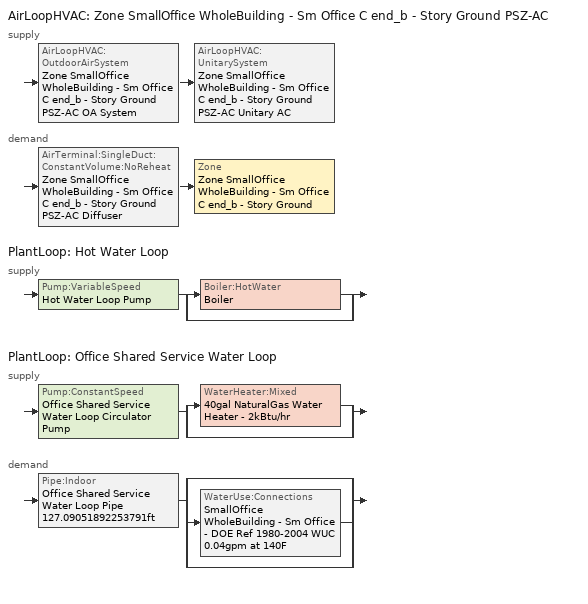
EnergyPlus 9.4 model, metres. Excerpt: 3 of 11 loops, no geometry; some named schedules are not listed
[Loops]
AirLoopHVAC 'Zone SmallOffice WholeBuilding - Sm Office C end_b - Story Ground PSZ-AC'
 supply: AirLoopHVAC:OutdoorAirSystem 'Zone SmallOffice WholeBuilding - Sm Office C end_b - Story Ground PSZ-AC OA System' > AirLoopHVAC:UnitarySystem 'Zone SmallOffice WholeBuilding - Sm Office C end_b - Story Ground PSZ-AC Unitary AC'
 demand: AirTerminal:SingleDuct:ConstantVolume:NoReheat 'Zone SmallOffice WholeBuilding - Sm Office C end_b - Story Ground PSZ-AC Diffuser' > Zone 'Zone SmallOffice WholeBuilding - Sm Office C end_b - Story Ground'
PlantLoop 'Hot Water Loop'
 supply: Pump:VariableSpeed 'Hot Water Loop Pump' > split
  | Boiler:HotWater 'Boiler'
  | bypass
PlantLoop 'Office Shared Service Water Loop'
 supply: Pump:ConstantSpeed 'Office Shared Service Water Loop Circulator Pump' > split
  | WaterHeater:Mixed '40gal NaturalGas Water Heater - 2kBtu/hr'
  | bypass
 demand: Pipe:Indoor 'Office Shared Service Water Loop Pipe 127.09051892253791ft' > split
  | bypass
  | WaterUse:Connections 'SmallOffice WholeBuilding - Sm Office - DOE Ref 1980-2004 WUC 0.04gpm at 140F'
  | bypass
[Material] Roughness=Smooth; Thermal Absorptance=0.9; Solar Absorptance=0.7; Visible Absorptance=0.7
Name | Thickness {m} | Conductivity {W/m-K} | Density {kg/m3} | Specific Heat {J/kg-K}
Copper pipe 0.75in type L | 0.001143 | 386 | 8906.27 | 385.1856
Fiberglass batt 0.5in | 0.0127 | 0.0663448 | 11.2129 | 837.36
[Construction]
Copper pipe 0.75in type L with 0.5in fiberglass batt: Fiberglass batt 0.5in, Copper pipe 0.75in type L
[ZoneControl:Thermostat]
Zone SmallOffice WholeBuilding - Sm Office C end_b - Story Ground Thermostat: Zone or ZoneList=Zone SmallOffice WholeBuilding - Sm Office C end_b - Story Ground; Control Type Schedule=Zone SmallOffice WholeBuilding - Sm Office C end_b - Story Ground Thermostat Schedule; Control 1=SmallOffice WholeBuilding - Sm Office - DOE Ref 1980-2004 Thermostat; Temperature Difference Between Cutout And Setpoint {deltaC}=0
[ThermostatSetpoint:DualSetpoint]
SmallOffice WholeBuilding - Sm Office - DOE Ref 1980-2004 Thermostat: Heating Setpoint Temperature Schedule=Small Office HtgSetp; Cooling Setpoint Temperature Schedule=Small Office ClgSetp
[AirTerminal:SingleDuct:ConstantVolume:NoReheat]
Zone SmallOffice WholeBuilding - Sm Office C end_b - Story Ground PSZ-AC Diffuser: Availability Schedule=Always On Discrete; Maximum Air Flow Rate {m3/s}=AutoSize
[Zone equipment]
Zone SmallOffice WholeBuilding - Sm Office C end_b - Story Ground: Zone SmallOffice WholeBuilding - Sm Office C end_b - Story Ground PSZ-AC Diffuser
[Sizing:Zone]
Zone SmallOffice WholeBuilding - Sm Office C end_b - Story Ground: Zone Cooling Design Supply Air Temperature Input Method=SupplyAirTemperature; Zone Cooling Design Supply Air Temperature {C}=12.7778; Zone Cooling Design Supply Air Temperature Difference {deltaC}=11.11; Zone Heating Design Supply Air Temperature Input Method=SupplyAirTemperature; Zone Heating Design Supply Air Temperature {C}=50; Zone Heating Design Supply Air Temperature Difference {deltaC}=11.11; Zone Cooling Design Supply Air Humidity Ratio {kgWater/kgDryAir}=0.0085; Zone Heating Design Supply Air Humidity Ratio {kgWater/kgDryAir}=0.008; Design Specification Outdoor Air Object=SmallOffice WholeBuilding - Sm Office Ventilation; Cooling Design Air Flow Method=DesignDay; Cooling Design Air Flow Rate {m3/s}=0; Cooling Minimum Air Flow per Zone Floor Area {m3/s-m2}=0.000762; Cooling Minimum Air Flow {m3/s}=0; Cooling Minimum Air Flow Fraction=0; Heating Design Air Flow Method=DesignDay; Heating Design Air Flow Rate {m3/s}=0; Heating Maximum Air Flow per Zone Floor Area {m3/s-m2}=0.002032; Heating Maximum Air Flow {m3/s}=0.141576; Heating Maximum Air Flow Fraction=0.3; Account for Dedicated Outdoor Air System=No
[Controller:MechanicalVentilation]
Controller Mechanical Ventilation 8: Availability Schedule=Always On Discrete; Demand Controlled Ventilation=No; System Outdoor Air Method=ZoneSum; Zone or ZoneList Name 1=Zone SmallOffice WholeBuilding - Sm Office C end_b - Story Ground; Design Specification Outdoor Air Object Name 1=SmallOffice WholeBuilding - Sm Office Ventilation
[DesignSpecification:OutdoorAir]
SmallOffice WholeBuilding - Sm Office Ventilation: Outdoor Air Method=Sum; Outdoor Air Flow per Person {m3/s-person}=0.00943895; Outdoor Air Flow per Zone Floor Area {m3/s-m2}=0; Outdoor Air Flow per Zone {m3/s}=0; Outdoor Air Flow Air Changes per Hour {1/hr}=0
[AirLoopHVAC]
Zone SmallOffice WholeBuilding - Sm Office C end_b - Story Ground PSZ-AC: Design Supply Air Flow Rate {m3/s}=AutoSize; Design Return Air Flow Fraction of Supply Air Flow=1
[Sizing:System]
Zone SmallOffice WholeBuilding - Sm Office C end_b - Story Ground PSZ-AC: Type of Load to Size On=Sensible; Design Outdoor Air Flow Rate {m3/s}=Autosize; Central Heating Maximum System Air Flow Ratio=1; Preheat Design Temperature {C}=7.22222; Preheat Design Humidity Ratio {kgWater/kgDryAir}=0.008; Precool Design Temperature {C}=12.7778; Precool Design Humidity Ratio {kgWater/kgDryAir}=0.008; Central Cooling Design Supply Air Temperature {C}=12.7778; Central Heating Design Supply Air Temperature {C}=50; Type of Zone Sum to Use=Coincident; 100% Outdoor Air in Cooling=No; 100% Outdoor Air in Heating=No; Central Cooling Design Supply Air Humidity Ratio {kgWater/kgDryAir}=0.0085; Central Heating Design Supply Air Humidity Ratio {kgWater/kgDryAir}=0.008; Cooling Supply Air Flow Rate Method=DesignDay; Cooling Supply Air Flow Rate {m3/s}=0; Cooling Supply Air Flow Rate Per Floor Area {m3/s-m2}=0.00996765; Cooling Fraction of Autosized Cooling Supply Air Flow Rate=1; Cooling Supply Air Flow Rate Per Unit Cooling Capacity {m3/s-W}=3.94755e-05; Heating Supply Air Flow Rate Method=DesignDay; Heating Supply Air Flow Rate {m3/s}=0; Heating Supply Air Flow Rate Per Floor Area {m3/s-m2}=0.00996765; Heating Fraction of Autosized Heating Supply Air Flow Rate=1; Heating Fraction of Autosized Cooling Supply Air Flow Rate=1; Heating Supply Air Flow Rate Per Unit Heating Capacity {m3/s-W}=3.15882e-05; System Outdoor Air Method=ZoneSum; Zone Maximum Outdoor Air Fraction=1; Cooling Design Capacity Method=CoolingDesignCapacity; Cooling Design Capacity {W}=Autosize; Cooling Design Capacity Per Floor Area {W/m2}=234.7; Fraction of Autosized Cooling Design Capacity=1; Heating Design Capacity Method=HeatingDesignCapacity; Heating Design Capacity {W}=Autosize; Heating Design Capacity Per Floor Area {W/m2}=157; Fraction of Autosized Heating Design Capacity=1; Central Cooling Capacity Control Method=OnOff
[Controller:OutdoorAir]
Zone SmallOffice WholeBuilding - Sm Office C end_b - Story Ground PSZ-AC OA System Controller: Minimum Outdoor Air Flow Rate {m3/s}=Autosize; Maximum Outdoor Air Flow Rate {m3/s}=Autosize; Economizer Control Type=NoEconomizer; Economizer Control Action Type=ModulateFlow; Economizer Maximum Limit Dry-Bulb Temperature {C}=28; Economizer Maximum Limit Enthalpy {J/kg}=64000; Lockout Type=NoLockout; Minimum Limit Type=FixedMinimum; Minimum Outdoor Air Schedule=Always On Discrete; Mechanical Ventilation Controller=Controller Mechanical Ventilation 8; High Humidity Control=No; Control High Indoor Humidity Based on Outdoor Humidity Ratio=Yes; Heat Recovery Bypass Control Type=BypassWhenWithinEconomizerLimits
[SetpointManager:MixedAir]
Zone SmallOffice WholeBuilding - Sm Office C end_b - Story Ground PSZ-AC Mixed Air Node OS Default SPM: Control Variable=Temperature; Setpoint Node or NodeList=Zone SmallOffice WholeBuilding - Sm Office C end_b - Story Ground PSZ-AC Mixed Air Node
[AirLoopHVAC:UnitarySystem]
Zone SmallOffice WholeBuilding - Sm Office C end_b - Story Ground PSZ-AC Unitary AC: Control Type=Load; Controlling Zone or Thermostat Location=Zone SmallOffice WholeBuilding - Sm Office C end_b - Story Ground; Dehumidification Control Type=None; Availability Schedule=Always On Discrete; Supply Fan=Zone SmallOffice WholeBuilding - Sm Office C end_b - Story Ground PSZ-AC Fan; Fan Placement=DrawThrough; Supply Air Fan Operating Mode Schedule=Always On Discrete; Heating Coil=Zone SmallOffice WholeBuilding - Sm Office C end_b - Story Ground PSZ-AC Gas Htg Coil; DX Heating Coil Sizing Ratio=1; Cooling Coil=Zone SmallOffice WholeBuilding - Sm Office C end_b - Story Ground PSZ-AC 1spd DX AC Clg Coil; Use DOAS DX Cooling Coil=No; Minimum Supply Air Temperature {C}=2; Latent Load Control=SensibleOnlyLoadControl; Supplemental Heating Coil=Zone SmallOffice WholeBuilding - Sm Office C end_b - Story Ground PSZ-AC Electric Backup Htg Coil; Cooling Supply Air Flow Rate {m3/s}=Autosize; Heating Supply Air Flow Rate {m3/s}=Autosize; No Load Supply Air Flow Rate {m3/s}=Autosize; Maximum Supply Air Temperature {C}=80; Maximum Outdoor Dry-Bulb Temperature for Supplemental Heater Operation {C}=21; Maximum Cycling Rate {cycles/hr}=2.5; Heat Pump Time Constant {s}=60; Fraction of On-Cycle Power Use=0.01; Heat Pump Fan Delay Time {s}=60; Ancillary On-Cycle Electric Power {W}=0; Ancillary Off-Cycle Electric Power {W}=0
[Fan:OnOff]
Zone SmallOffice WholeBuilding - Sm Office C end_b - Story Ground PSZ-AC Fan: Availability Schedule=Always On Discrete; Fan Total Efficiency=0.54; Pressure Rise {Pa}=622.722; Maximum Flow Rate {m3/s}=Autosize; Motor Efficiency=0.9; Motor In Airstream Fraction=1; Fan Power Ratio Function of Speed Ratio Curve=Fan On Off Power Curve 7; Fan Efficiency Ratio Function of Speed Ratio Curve=Fan On Off Efficiency Curve 7
[Coil:Heating:Fuel]
Zone SmallOffice WholeBuilding - Sm Office C end_b - Story Ground PSZ-AC Gas Htg Coil: Availability Schedule=Always On Discrete; Fuel Type=NaturalGas; Burner Efficiency=0.8; Nominal Capacity {W}=AutoSize; Parasitic Electric Load {W}=0; Parasitic Fuel Load {W}=0
[Coil:Cooling:DX:SingleSpeed]
Zone SmallOffice WholeBuilding - Sm Office C end_b - Story Ground PSZ-AC 1spd DX AC Clg Coil: Availability Schedule=Always On Discrete; Gross Rated Total Cooling Capacity {W}=Autosize; Gross Rated Sensible Heat Ratio=Autosize; Gross Rated Cooling COP {W/W}=3; Rated Air Flow Rate {m3/s}=Autosize; Rated Evaporator Fan Power Per Volume Flow Rate {W/(m3/s)}=773.3; Total Cooling Capacity Function of Temperature Curve=Curve Biquadratic 31; Total Cooling Capacity Function of Flow Fraction Curve=Curve Quadratic 46; Energy Input Ratio Function of Temperature Curve=Curve Biquadratic 32; Energy Input Ratio Function of Flow Fraction Curve=Curve Quadratic 47; Part Load Fraction Correlation Curve=Curve Quadratic 48; Minimum Outdoor Dry-Bulb Temperature for Compressor Operation {C}=-25; Condenser Type=AirCooled; Evaporative Condenser Effectiveness=0; Evaporative Condenser Air Flow Rate {m3/s}=Autosize; Evaporative Condenser Pump Rated Power Consumption {W}=Autosize; Crankcase Heater Capacity {W}=0; Maximum Outdoor Dry-Bulb Temperature for Crankcase Heater Operation {C}=0; Basin Heater Capacity {W/K}=0; Basin Heater Setpoint Temperature {C}=10
[Coil:Heating:Electric]
Zone SmallOffice WholeBuilding - Sm Office C end_b - Story Ground PSZ-AC Electric Backup Htg Coil: Availability Schedule=Always On Discrete; Efficiency=1; Nominal Capacity {W}=Autosize
[SetpointManager:SingleZone:Reheat]
Zone SmallOffice WholeBuilding - Sm Office C end_b - Story Ground Setpoint Manager SZ Reheat: Control Variable=Temperature; Minimum Supply Air Temperature {C}=12.7778; Maximum Supply Air Temperature {C}=50; Control Zone=Zone SmallOffice WholeBuilding - Sm Office C end_b - Story Ground; Setpoint Node or NodeList=Zone SmallOffice WholeBuilding - Sm Office C end_b - Story Ground PSZ-AC Supply Outlet Node
[PlantLoop] Fluid Type=Water; Minimum Loop Temperature {C}=10; Maximum Loop Flow Rate {m3/s}=Autosize; Minimum Loop Flow Rate {m3/s}=0; Plant Loop Volume {m3}=Autocalculate; Load Distribution Scheme=Optimal; Plant Loop Demand Calculation Scheme=SingleSetpoint
Name | Plant Equipment Operation Scheme | Maximum Loop Temperature {C}
Hot Water Loop | Hot Water Loop Operation Schemes | 100
Office Shared Service Water Loop | Office Shared Service Water Loop Operation Schemes | 60
[Sizing:Plant] Loop Type=Heating; Sizing Option=NonCoincident; Zone Timesteps in Averaging Window=1; Coincident Sizing Factor Mode=None
Name | Design Loop Exit Temperature {C} | Loop Design Temperature Difference {deltaC}
Hot Water Loop | 82.2222 | 11.1111
Office Shared Service Water Loop | 60 | 5
[Pump:VariableSpeed]
Hot Water Loop Pump: Design Maximum Flow Rate {m3/s}=Autosize; Design Pump Head {Pa}=179344; Design Power Consumption {W}=Autosize; Motor Efficiency=0.9; Fraction of Motor Inefficiencies to Fluid Stream=0; Coefficient 1 of the Part Load Performance Curve=0; Coefficient 2 of the Part Load Performance Curve=1; Coefficient 3 of the Part Load Performance Curve=0; Coefficient 4 of the Part Load Performance Curve=0; Design Minimum Flow Rate {m3/s}=0; Pump Control Type=Intermittent; Skin Loss Radiative Fraction=0.5; Design Power Sizing Method=PowerPerFlowPerPressure; Design Electric Power per Unit Flow Rate {W/(m3/s)}=348701.1; Design Shaft Power per Unit Flow Rate per Unit Head {W/((m3/s)-Pa)}=1.28205; Design Minimum Flow Rate Fraction=0
[Boiler:HotWater]
Boiler: Fuel Type=NaturalGas; Nominal Capacity {W}=Autosize; Nominal Thermal Efficiency=0.78; Efficiency Curve Temperature Evaluation Variable=LeavingBoiler; Design Water Flow Rate {m3/s}=Autosize; Minimum Part Load Ratio=0; Maximum Part Load Ratio=1.2; Optimum Part Load Ratio=1; Water Outlet Upper Temperature Limit {C}=95; Boiler Flow Mode=LeavingSetpointModulated; Parasitic Electric Load {W}=0; Sizing Factor=1
[SetpointManager:Scheduled] Control Variable=Temperature
Name | Schedule | Setpoint Node or NodeList
Hot Water Loop Setpoint Manager | Hot Water Loop Temp - 180F | Hot Water Loop Supply Outlet Node
Service hot water setpoint manager | Service Water Loop Temp - 140F | Office Shared Service Water Loop Supply Outlet Node
[PlantEquipmentOperationSchemes] Control Scheme Object Type 1=PlantEquipmentOperation:HeatingLoad; Control Scheme Schedule Name 1=Always On Discrete
Name | Control Scheme Name 1
Hot Water Loop Operation Schemes | Hot Water Loop Heating Operation Scheme
Office Shared Service Water Loop Operation Schemes | Office Shared Service Water Loop Heating Operation Scheme
[PlantEquipmentOperation:HeatingLoad] Load Range Lower Limit 1 {W}=0; Load Range Upper Limit 1 {W}=1000000000
Name | Range Equipment List Name 1
Hot Water Loop Heating Operation Scheme | Hot Water Loop Heating Equipment List
Office Shared Service Water Loop Heating Operation Scheme | Office Shared Service Water Loop Heating Equipment List
[PlantEquipmentList]
Hot Water Loop Heating Equipment List: Boiler:HotWater, Boiler
Office Shared Service Water Loop Heating Equipment List: WaterHeater:Mixed, 40gal NaturalGas Water Heater - 2kBtu/hr
[Pump:ConstantSpeed]
Office Shared Service Water Loop Circulator Pump: Design Flow Rate {m3/s}=Autosize; Design Pump Head {Pa}=29890.7; Design Power Consumption {W}=Autosize; Motor Efficiency=0.3; Fraction of Motor Inefficiencies to Fluid Stream=0; Pump Control Type=Intermittent; Design Power Sizing Method=PowerPerFlowPerPressure; Design Electric Power per Unit Flow Rate {W/(m3/s)}=348701.1; Design Shaft Power per Unit Flow Rate per Unit Head {W-s/m3-Pa}=1.28205
[WaterHeater:Mixed]
40gal NaturalGas Water Heater - 2kBtu/hr: Tank Volume {m3}=0.151416; Setpoint Temperature Schedule=Service Water Loop Temp - 140F; Deadband Temperature Difference {deltaC}=2; Maximum Temperature Limit {C}=60; Heater Control Type=Cycle; Heater Maximum Capacity {W}=677.531; Heater Ignition Minimum Flow Rate {m3/s}=0; Heater Ignition Delay {s}=0; Heater Fuel Type=NaturalGas; Heater Thermal Efficiency=0.78; Off Cycle Parasitic Fuel Consumption Rate {W}=0; Off Cycle Parasitic Fuel Type=NaturalGas; Off Cycle Parasitic Heat Fraction to Tank=0.8; On Cycle Parasitic Fuel Consumption Rate {W}=0; On Cycle Parasitic Fuel Type=NaturalGas; On Cycle Parasitic Heat Fraction to Tank=0; Ambient Temperature Indicator=Schedule; Ambient Temperature Schedule=Water Heater Ambient Temp Schedule - 70.0f; Off Cycle Loss Coefficient to Ambient Temperature {W/K}=6; Off Cycle Loss Fraction to Zone=1; On Cycle Loss Coefficient to Ambient Temperature {W/K}=6; On Cycle Loss Fraction to Zone=1; Use Side Effectiveness=1; Source Side Effectiveness=1; Use Side Design Flow Rate {m3/s}=Autosize; Source Side Design Flow Rate {m3/s}=Autosize; Indirect Water Heating Recovery Time {hr}=1.5; Source Side Flow Control Mode=IndirectHeatPrimarySetpoint
[Pipe:Indoor]
Office Shared Service Water Loop Pipe 127.09051892253791ft: Construction=Copper pipe 0.75in type L with 0.5in fiberglass batt; Environment Type=Schedule; Ambient Temperature Schedule=Office Shared Service Water Loop Piping Air Temp - 70F; Ambient Air Velocity Schedule=Office Shared Service Water Loop Piping Air Velocity - 0.67mph; Pipe Inside Diameter {m}=0.019939; Pipe Length {m}=38.7372
[WaterUse:Connections]
SmallOffice WholeBuilding - Sm Office - DOE Ref 1980-2004 WUC 0.04gpm at 140F: Water Use Equipment Name 1=SmallOffice WholeBuilding - Sm Office - DOE Ref 1980-2004 Service Water Use 0.04gpm at 140F
[WaterUse:Equipment]
SmallOffice WholeBuilding - Sm Office - DOE Ref 1980-2004 Service Water Use 0.04gpm at 140F: Peak Flow Rate {m3/s}=2.31514e-06; Flow Rate Fraction Schedule=OfficeSmall BLDG_SWH_SCH; Target Temperature Schedule=Mixed Water At Faucet Temp - 140F; Sensible Fraction Schedule=Fraction Sensible - 0.2; Latent Fraction Schedule=Fraction Latent - 0.05
[Schedule:Compact]
Zone SmallOffice WholeBuilding - Sm Office C end_b - Story Ground Thermostat Schedule: Through: 12/31, For: AllDays, Until: 24:00, 4
[Schedule:Week:Daily]
Fraction Sensible - 0.2 Week Rule - Jan1-Dec31: Fraction Sensible - 0.2 Default, Fraction Sensible - 0.2 Default, Fraction Sensible - 0.2 Default, Fraction Sensible - 0.2 Default, Fraction Sensible - 0.2 Default, Fraction Sensible - 0.2 Default, Fraction Sensible - 0.2 Default, Fraction Sensible - 0.2 Default, Fraction Sensible - 0.2 Default, Fraction Sensible - 0.2 Default, Fraction Sensible - 0.2 Default, Fraction Sensible - 0.2 Default
Hot Water Loop Temp - 180F Week Rule - Jan1-Dec31: Hot Water Loop Temp - 180F Default, Hot Water Loop Temp - 180F Default, Hot Water Loop Temp - 180F Default, Hot Water Loop Temp - 180F Default, Hot Water Loop Temp - 180F Default, Hot Water Loop Temp - 180F Default, Hot Water Loop Temp - 180F Default, Hot Water Loop Temp - 180F Default, Hot Water Loop Temp - 180F Default, Hot Water Loop Temp - 180F Default, Hot Water Loop Temp - 180F Default, Hot Water Loop Temp - 180F Default
Mixed Water At Faucet Temp - 140F Week Rule - Jan1-Dec31: Mixed Water At Faucet Temp - 140F Default, Mixed Water At Faucet Temp - 140F Default, Mixed Water At Faucet Temp - 140F Default, Mixed Water At Faucet Temp - 140F Default, Mixed Water At Faucet Temp - 140F Default, Mixed Water At Faucet Temp - 140F Default, Mixed Water At Faucet Temp - 140F Default, Mixed Water At Faucet Temp - 140F Default, Mixed Water At Faucet Temp - 140F Default, Mixed Water At Faucet Temp - 140F Default, Mixed Water At Faucet Temp - 140F Default, Mixed Water At Faucet Temp - 140F Default
Office Shared Service Water Loop Piping Air Temp - 70F Week Rule - Jan1-Dec31: Office Shared Service Water Loop Piping Air Temp - 70F Default, Office Shared Service Water Loop Piping Air Temp - 70F Default, Office Shared Service Water Loop Piping Air Temp - 70F Default, Office Shared Service Water Loop Piping Air Temp - 70F Default, Office Shared Service Water Loop Piping Air Temp - 70F Default, Office Shared Service Water Loop Piping Air Temp - 70F Default, Office Shared Service Water Loop Piping Air Temp - 70F Default, Office Shared Service Water Loop Piping Air Temp - 70F Default, Office Shared Service Water Loop Piping Air Temp - 70F Default, Office Shared Service Water Loop Piping Air Temp - 70F Default, Office Shared Service Water Loop Piping Air Temp - 70F Default, Office Shared Service Water Loop Piping Air Temp - 70F Default
Office Shared Service Water Loop Piping Air Velocity - 0.67mph Week Rule - Jan1-Dec31: Office Shared Service Water Loop Piping Air Velocity - 0.67mph Default, Office Shared Service Water Loop Piping Air Velocity - 0.67mph Default, Office Shared Service Water Loop Piping Air Velocity - 0.67mph Default, Office Shared Service Water Loop Piping Air Velocity - 0.67mph Default, Office Shared Service Water Loop Piping Air Velocity - 0.67mph Default, Office Shared Service Water Loop Piping Air Velocity - 0.67mph Default, Office Shared Service Water Loop Piping Air Velocity - 0.67mph Default, Office Shared Service Water Loop Piping Air Velocity - 0.67mph Default, Office Shared Service Water Loop Piping Air Velocity - 0.67mph Default, Office Shared Service Water Loop Piping Air Velocity - 0.67mph Default, Office Shared Service Water Loop Piping Air Velocity - 0.67mph Default, Office Shared Service Water Loop Piping Air Velocity - 0.67mph Default
OfficeSmall BLDG_SWH_SCH Week Rule - Jan1-Jan2: OfficeSmall BLDG_SWH_SCH WntrDsn|SmrDsn|Wkdy Day, OfficeSmall BLDG_SWH_SCH WntrDsn|SmrDsn|Wkdy Day, OfficeSmall BLDG_SWH_SCH WntrDsn|SmrDsn|Wkdy Day, OfficeSmall BLDG_SWH_SCH WntrDsn|SmrDsn|Wkdy Day, OfficeSmall BLDG_SWH_SCH WntrDsn|SmrDsn|Wkdy Day, OfficeSmall BLDG_SWH_SCH WntrDsn|SmrDsn|Wkdy Day, OfficeSmall BLDG_SWH_SCH Default, OfficeSmall BLDG_SWH_SCH Default, OfficeSmall BLDG_SWH_SCH Summer Design Day, OfficeSmall BLDG_SWH_SCH Winter Design Day, OfficeSmall BLDG_SWH_SCH Default, OfficeSmall BLDG_SWH_SCH Default
OfficeSmall BLDG_SWH_SCH Week Rule - Jan3-Dec31: OfficeSmall BLDG_SWH_SCH Default, OfficeSmall BLDG_SWH_SCH WntrDsn|SmrDsn|Wkdy Day, OfficeSmall BLDG_SWH_SCH WntrDsn|SmrDsn|Wkdy Day, OfficeSmall BLDG_SWH_SCH WntrDsn|SmrDsn|Wkdy Day, OfficeSmall BLDG_SWH_SCH WntrDsn|SmrDsn|Wkdy Day, OfficeSmall BLDG_SWH_SCH WntrDsn|SmrDsn|Wkdy Day, OfficeSmall BLDG_SWH_SCH Default, OfficeSmall BLDG_SWH_SCH Default, OfficeSmall BLDG_SWH_SCH Summer Design Day, OfficeSmall BLDG_SWH_SCH Winter Design Day, OfficeSmall BLDG_SWH_SCH Default, OfficeSmall BLDG_SWH_SCH Default
Service Water Loop Temp - 140F Week Rule - Jan1-Dec31: Service Water Loop Temp - 140F Default, Service Water Loop Temp - 140F Default, Service Water Loop Temp - 140F Default, Service Water Loop Temp - 140F Default, Service Water Loop Temp - 140F Default, Service Water Loop Temp - 140F Default, Service Water Loop Temp - 140F Default, Service Water Loop Temp - 140F Default, Service Water Loop Temp - 140F Default, Service Water Loop Temp - 140F Default, Service Water Loop Temp - 140F Default, Service Water Loop Temp - 140F Default
Water Heater Ambient Temp Schedule - 70.0f Week Rule - Jan1-Dec31: Water Heater Ambient Temp Schedule - 70.0f Default, Water Heater Ambient Temp Schedule - 70.0f Default, Water Heater Ambient Temp Schedule - 70.0f Default, Water Heater Ambient Temp Schedule - 70.0f Default, Water Heater Ambient Temp Schedule - 70.0f Default, Water Heater Ambient Temp Schedule - 70.0f Default, Water Heater Ambient Temp Schedule - 70.0f Default, Water Heater Ambient Temp Schedule - 70.0f Default, Water Heater Ambient Temp Schedule - 70.0f Default, Water Heater Ambient Temp Schedule - 70.0f Default, Water Heater Ambient Temp Schedule - 70.0f Default, Water Heater Ambient Temp Schedule - 70.0f Default
[Schedule:Year]
Small Office HtgSetp: Small Office HtgSetp Week Rule - Jan1-Jan2, 1, 1, 1, 2, Small Office HtgSetp Week Rule - Jan3-Dec31, 1, 3, 12, 31
Small Office ClgSetp: Small Office ClgSetp Week Rule - Jan1-Jan2, 1, 1, 1, 2, Small Office ClgSetp Week Rule - Jan3-Dec31, 1, 3, 12, 31
Fraction Latent - 0.05: Fraction Latent - 0.05 Week Rule - Jan1-Dec31, 1, 1, 12, 31
Fraction Sensible - 0.2: Fraction Sensible - 0.2 Week Rule - Jan1-Dec31, 1, 1, 12, 31
Hot Water Loop Temp - 180F: Hot Water Loop Temp - 180F Week Rule - Jan1-Dec31, 1, 1, 12, 31
Mixed Water At Faucet Temp - 140F: Mixed Water At Faucet Temp - 140F Week Rule - Jan1-Dec31, 1, 1, 12, 31
Office Shared Service Water Loop Piping Air Temp - 70F: Office Shared Service Water Loop Piping Air Temp - 70F Week Rule - Jan1-Dec31, 1, 1, 12, 31
Office Shared Service Water Loop Piping Air Velocity - 0.67mph: Office Shared Service Water Loop Piping Air Velocity - 0.67mph Week Rule - Jan1-Dec31, 1, 1, 12, 31
OfficeSmall BLDG_SWH_SCH: OfficeSmall BLDG_SWH_SCH Week Rule - Jan1-Jan2, 1, 1, 1, 2, OfficeSmall BLDG_SWH_SCH Week Rule - Jan3-Dec31, 1, 3, 12, 31
Service Water Loop Temp - 140F: Service Water Loop Temp - 140F Week Rule - Jan1-Dec31, 1, 1, 12, 31
Water Heater Ambient Temp Schedule - 70.0f: Water Heater Ambient Temp Schedule - 70.0f Week Rule - Jan1-Dec31, 1, 1, 12, 31
[Schedule:Constant]
Always On Discrete: Hourly Value=1
[Curve:Exponent]
Fan On Off Power Curve 7: Coefficient1 Constant=1; Coefficient2 Constant=0; Coefficient3 Constant=0; Minimum Value of x {BasedOnField A2}=0; Maximum Value of x {BasedOnField A2}=1
[Curve:Cubic]
Fan On Off Efficiency Curve 7: Coefficient1 Constant=1; Coefficient2 x=0; Coefficient3 x**2=0; Coefficient4 x**3=0; Minimum Value of x {BasedOnField A2}=0; Maximum Value of x {BasedOnField A2}=1
[Curve:Biquadratic] Minimum Value of x {BasedOnField A2}=-100; Maximum Value of x {BasedOnField A2}=100; Minimum Value of y {BasedOnField A3}=-100; Maximum Value of y {BasedOnField A3}=100
Name | Coefficient1 Constant | Coefficient2 x | Coefficient3 x**2 | Coefficient4 y | Coefficient5 y**2 | Coefficient6 x*y
Curve Biquadratic 31 | 0.971212 | -0.0152755 | 0.00144345 | -0.00039321 | -6.8364e-06 | -0.000290596
Curve Biquadratic 32 | 0.286871 | 0.0239022 | -0.000810648 | 0.0134585 | 0.000338936 | -0.000487004
[Curve:Quadratic]
Name | Coefficient1 Constant | Coefficient2 x | Coefficient3 x**2 | Minimum Value of x {BasedOnField A2} | Maximum Value of x {BasedOnField A2} | Minimum Curve Output {BasedOnField A3} | Maximum Curve Output {BasedOnField A3}
Curve Quadratic 46; Curve Quadratic 47 | 1 | 0 | 0 | -100 | 100
Curve Quadratic 48 | 0.909496 | 0.0986477 | -0.00819488 | 0 | 1 | 0.7 | 1
